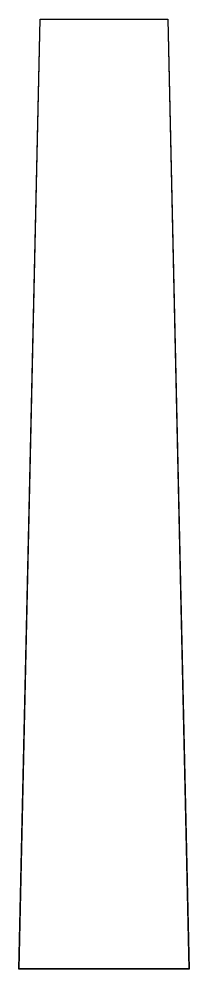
# Model space of a CAD drawing. Header units: millimetres. Extents: x -33 to 33, y 26 to 392.
import ezdxf

# ---------------------------------------------------------------- set-up
doc = ezdxf.new("R2010")
doc.units = ezdxf.units.MM
doc.layers.get('0').update_dxf_attribs({"linetype": 'CONTINUOUS'})

msp = doc.modelspace()

# ---------------------------------------------------------------- linework, layer by layer
for points in [[(24.64, 391.77), (32.73, 25.93), (-32.73, 25.93), (-24.64, 391.77)], [(-24.54, 391.67), (24.54, 391.67), (32.63, 26.03), (-32.63, 26.03)]]:
    msp.add_lwpolyline(points, close=True)

doc.saveas('drawing.dxf')
